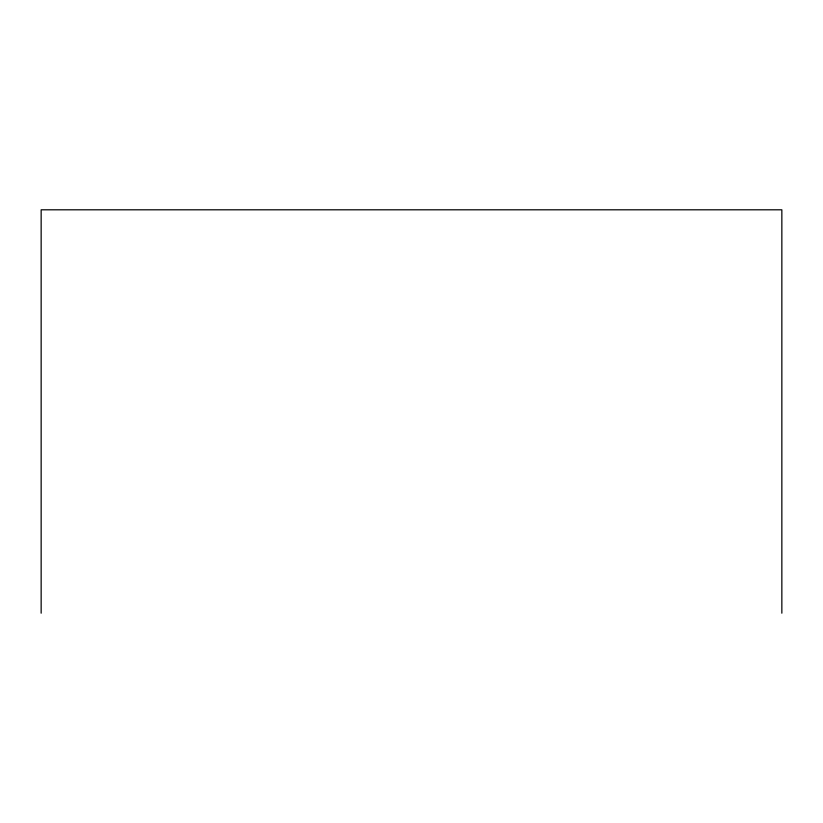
<?xml version="1.0" encoding="UTF-8"?>
<svg xmlns="http://www.w3.org/2000/svg" width="823" height="823" viewBox="0 0 823 823"><rect width="100%" height="100%" fill="white"/><g stroke="black" fill="none" stroke-linecap="round" stroke-linejoin="round"><path stroke-width="1.23" d="M781.85 613.197L781.85 209.803L41.15 209.803L41.15 613.197"/></g></svg>
